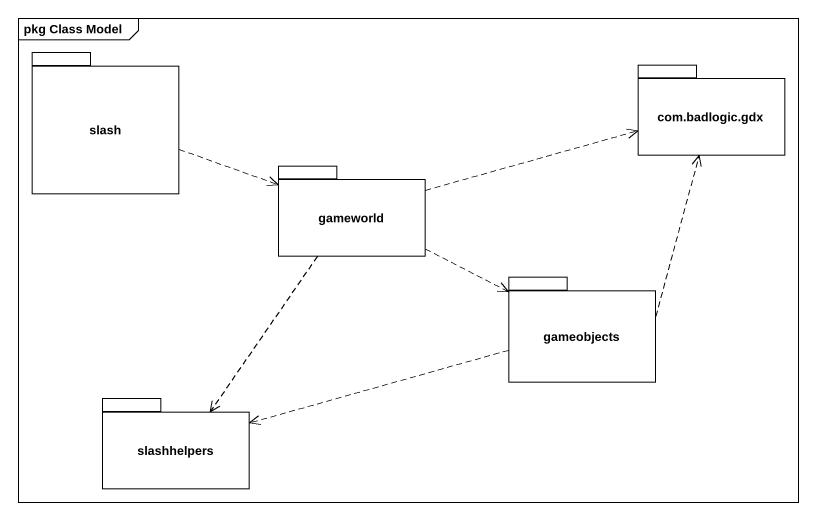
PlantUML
@startuml
mainframe pkg Class Model
package slash {
}
package "com.badlogic.gdx" as com_badlogic_gdx {
}
package gameworld {
}
package gameobjects {
}
package slashhelpers {
}
slash .right.> gameworld
gameworld .right.> com_badlogic_gdx
gameworld .right.> gameobjects
gameworld ..> slashhelpers
gameobjects .up.> com_badlogic_gdx
gameobjects .left.> slashhelpers
@enduml
